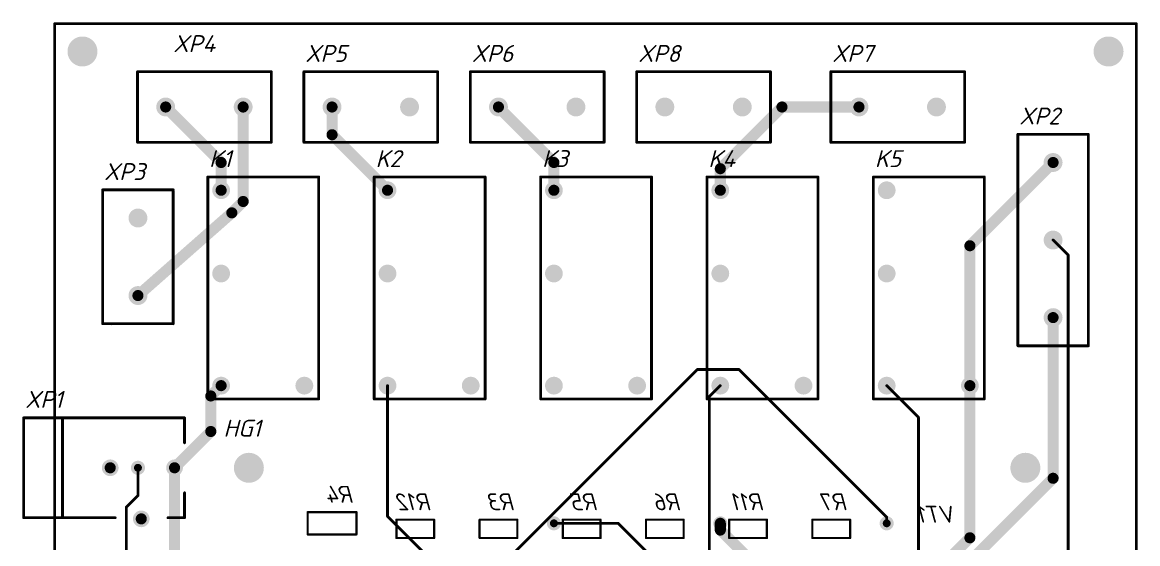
# Model space of a CAD drawing. Header units: millimetres. Extents: x -1529 to 2898, y -1337 to 2183.
# Drawn here: x -1528.5 to -1277.1, y 2065.3 to 2182.7 of the extents above; entities that cross this region are included whole.
import ezdxf

# ---------------------------------------------------------------- set-up
doc = ezdxf.new("R2010")
doc.units = ezdxf.units.MM
for name, color, linetype in [('BottomOverlay', 54, 'Continuous'), ('PadHoleLayer', 156, 'Continuous'), ('TopLayer', 1, 'Continuous'), ('TopOverlay', 2, 'Continuous'), ('ViaHoleLayer', 16, 'Continuous')]:
    doc.layers.add(name, color=color, linetype=linetype)
doc.styles.get("Standard").update_dxf_attribs({"font": 'isocpeui.ttf', "height": 5})
doc.styles.add('стиль1', font='isocpeui.ttf')

msp = doc.modelspace()

# ---------------------------------------------------------------- linework, layer by layer
at = {"layer": 'BottomOverlay', "color": 7, "true_color": 0xffffff, "const_width": 0.5}
for points in [[(-1464.214, 2072.407), (-1453.214, 2072.407)], [(-1464.214, 2067.407), (-1464.214, 2072.407)], [(-1453.214, 2067.407), (-1453.214, 2072.407)], [(-1444.214, 2066.595), (-1444.214, 2070.719)], [(-1444.214, 2070.719), (-1435.714, 2070.719)], [(-1435.714, 2066.595), (-1435.714, 2070.719)], [(-1425.464, 2066.594), (-1425.464, 2070.719)], [(-1425.464, 2070.719), (-1416.964, 2070.719)], [(-1416.964, 2066.594), (-1416.964, 2070.719)], [(-1406.714, 2066.594), (-1406.714, 2070.719)], [(-1406.714, 2070.719), (-1398.214, 2070.719)], [(-1398.214, 2066.594), (-1398.214, 2070.719)], [(-1387.964, 2066.594), (-1387.964, 2070.719)], [(-1387.964, 2070.719), (-1379.464, 2070.719)], [(-1379.464, 2066.594), (-1379.464, 2070.719)], [(-1369.214, 2066.594), (-1369.214, 2070.719)], [(-1369.214, 2070.719), (-1360.714, 2070.719)], [(-1360.714, 2066.594), (-1360.714, 2070.719)], [(-1350.464, 2066.594), (-1350.464, 2070.719)], [(-1350.464, 2070.719), (-1341.964, 2070.719)], [(-1341.964, 2066.594), (-1341.964, 2070.719)], [(-1464.214, 2067.407), (-1453.214, 2067.407)], [(-1444.214, 2066.595), (-1435.714, 2066.595)], [(-1425.464, 2066.594), (-1416.964, 2066.594)], [(-1406.714, 2066.594), (-1398.214, 2066.594)], [(-1387.964, 2066.594), (-1379.464, 2066.594)], [(-1369.214, 2066.594), (-1360.714, 2066.594)], [(-1350.464, 2066.594), (-1341.964, 2066.594)]]:
    msp.add_lwpolyline(points, dxfattribs=at)
at = {"layer": 'BottomOverlay', "color": 7, "true_color": 0xffffff, "const_width": 0.25}
for points in [[(-1464.339, 2072.407, 1), (-1464.089, 2072.407, 1)], [(-1464.339, 2072.407, 1), (-1464.089, 2072.407, 1)], [(-1453.339, 2072.407, 1), (-1453.089, 2072.407, 1)], [(-1453.339, 2072.407, 1), (-1453.089, 2072.407, 1)], [(-1444.339, 2070.719, 1), (-1444.089, 2070.719, 1)], [(-1444.339, 2070.719, 1), (-1444.089, 2070.719, 1)], [(-1435.839, 2070.719, 1), (-1435.589, 2070.719, 1)], [(-1435.839, 2070.719, 1), (-1435.589, 2070.719, 1)], [(-1425.589, 2070.719, 1), (-1425.339, 2070.719, 1)], [(-1425.589, 2070.719, 1), (-1425.339, 2070.719, 1)], [(-1417.089, 2070.719, 1), (-1416.839, 2070.719, 1)], [(-1417.089, 2070.719, 1), (-1416.839, 2070.719, 1)], [(-1406.839, 2070.719, 1), (-1406.589, 2070.719, 1)], [(-1406.839, 2070.719, 1), (-1406.589, 2070.719, 1)], [(-1398.339, 2070.719, 1), (-1398.089, 2070.719, 1)], [(-1398.339, 2070.719, 1), (-1398.089, 2070.719, 1)], [(-1388.089, 2070.719, 1), (-1387.839, 2070.719, 1)], [(-1388.089, 2070.719, 1), (-1387.839, 2070.719, 1)], [(-1379.589, 2070.719, 1), (-1379.339, 2070.719, 1)], [(-1379.589, 2070.719, 1), (-1379.339, 2070.719, 1)], [(-1369.339, 2070.719, 1), (-1369.089, 2070.719, 1)], [(-1369.339, 2070.719, 1), (-1369.089, 2070.719, 1)], [(-1360.839, 2070.719, 1), (-1360.589, 2070.719, 1)], [(-1360.839, 2070.719, 1), (-1360.589, 2070.719, 1)], [(-1350.589, 2070.719, 1), (-1350.339, 2070.719, 1)], [(-1350.589, 2070.719, 1), (-1350.339, 2070.719, 1)], [(-1342.089, 2070.719, 1), (-1341.839, 2070.719, 1)], [(-1342.089, 2070.719, 1), (-1341.839, 2070.719, 1)], [(-1464.339, 2067.407, 1), (-1464.089, 2067.407, 1)], [(-1464.339, 2067.407, 1), (-1464.089, 2067.407, 1)], [(-1453.339, 2067.407, 1), (-1453.089, 2067.407, 1)], [(-1453.339, 2067.407, 1), (-1453.089, 2067.407, 1)], [(-1444.339, 2066.595, 1), (-1444.089, 2066.595, 1)], [(-1444.339, 2066.595, 1), (-1444.089, 2066.595, 1)], [(-1435.839, 2066.595, 1), (-1435.589, 2066.595, 1)], [(-1435.839, 2066.595, 1), (-1435.589, 2066.595, 1)], [(-1425.589, 2066.594, 1), (-1425.339, 2066.594, 1)], [(-1425.589, 2066.594, 1), (-1425.339, 2066.594, 1)], [(-1417.089, 2066.594, 1), (-1416.839, 2066.594, 1)], [(-1417.089, 2066.594, 1), (-1416.839, 2066.594, 1)], [(-1406.839, 2066.594, 1), (-1406.589, 2066.594, 1)], [(-1406.839, 2066.594, 1), (-1406.589, 2066.594, 1)], [(-1398.339, 2066.594, 1), (-1398.089, 2066.594, 1)], [(-1398.339, 2066.594, 1), (-1398.089, 2066.594, 1)], [(-1388.089, 2066.594, 1), (-1387.839, 2066.594, 1)], [(-1388.089, 2066.594, 1), (-1387.839, 2066.594, 1)], [(-1379.589, 2066.594, 1), (-1379.339, 2066.594, 1)], [(-1379.589, 2066.594, 1), (-1379.339, 2066.594, 1)], [(-1369.339, 2066.594, 1), (-1369.089, 2066.594, 1)], [(-1369.339, 2066.594, 1), (-1369.089, 2066.594, 1)], [(-1360.839, 2066.594, 1), (-1360.589, 2066.594, 1)], [(-1360.839, 2066.594, 1), (-1360.589, 2066.594, 1)], [(-1350.589, 2066.594, 1), (-1350.339, 2066.594, 1)], [(-1350.589, 2066.594, 1), (-1350.339, 2066.594, 1)], [(-1342.089, 2066.594, 1), (-1341.839, 2066.594, 1)], [(-1342.089, 2066.594, 1), (-1341.839, 2066.594, 1)]]:
    msp.add_lwpolyline(points, format="xyb", close=True, dxfattribs=at)
at = {"layer": 'PadHoleLayer', "color": 7, "true_color": 0xffffff}
for points, const_width in [([(-1516.651, 2176.157, 1), (-1513.276, 2176.157, 1)], 3.375), ([(-1285.401, 2176.157, 1), (-1282.026, 2176.157, 1)], 3.375), ([(-1497.026, 2163.657, 1), (-1495.401, 2163.657, 1)], 1.625), ([(-1479.564, 2163.657, 1), (-1477.939, 2163.657, 1)], 1.625), ([(-1459.526, 2163.657, 1), (-1457.901, 2163.657, 1)], 1.625), ([(-1442.064, 2163.657, 1), (-1440.439, 2163.657, 1)], 1.625), ([(-1422.026, 2163.657, 1), (-1420.401, 2163.657, 1)], 1.625), ([(-1404.564, 2163.657, 1), (-1402.939, 2163.657, 1)], 1.625), ([(-1384.526, 2163.657, 1), (-1382.901, 2163.657, 1)], 1.625), ([(-1367.064, 2163.657, 1), (-1365.439, 2163.657, 1)], 1.625), ([(-1340.776, 2163.657, 1), (-1339.151, 2163.657, 1)], 1.625), ([(-1323.314, 2163.657, 1), (-1321.689, 2163.657, 1)], 1.625), ([(-1297.026, 2151.157, 1), (-1295.401, 2151.157, 1)], 1.625), ([(-1484.526, 2144.907, 1), (-1482.901, 2144.907, 1)], 1.625), ([(-1447.026, 2144.907, 1), (-1445.401, 2144.907, 1)], 1.625), ([(-1409.526, 2144.907, 1), (-1407.901, 2144.907, 1)], 1.625), ([(-1372.026, 2144.907, 1), (-1370.401, 2144.907, 1)], 1.625), ([(-1334.526, 2144.907, 1), (-1332.901, 2144.907, 1)], 1.625), ([(-1503.276, 2138.657, 1), (-1501.651, 2138.657, 1)], 1.625), ([(-1297.026, 2133.694, 1), (-1295.401, 2133.694, 1)], 1.625), ([(-1484.526, 2126.157, 1), (-1482.901, 2126.157, 1)], 1.625), ([(-1447.026, 2126.157, 1), (-1445.401, 2126.157, 1)], 1.625), ([(-1409.526, 2126.157, 1), (-1407.901, 2126.157, 1)], 1.625), ([(-1372.026, 2126.157, 1), (-1370.401, 2126.157, 1)], 1.625), ([(-1334.526, 2126.157, 1), (-1332.901, 2126.157, 1)], 1.625), ([(-1503.276, 2121.194, 1), (-1501.651, 2121.194, 1)], 1.625), ([(-1297.026, 2116.232, 1), (-1295.401, 2116.232, 1)], 1.625), ([(-1484.526, 2100.907, 1), (-1482.901, 2100.907, 1)], 1.625), ([(-1465.776, 2100.907, 1), (-1464.151, 2100.907, 1)], 1.625), ([(-1447.026, 2100.907, 1), (-1445.401, 2100.907, 1)], 1.625), ([(-1428.276, 2100.907, 1), (-1426.651, 2100.907, 1)], 1.625), ([(-1409.526, 2100.907, 1), (-1407.901, 2100.907, 1)], 1.625), ([(-1390.776, 2100.907, 1), (-1389.151, 2100.907, 1)], 1.625), ([(-1372.026, 2100.907, 1), (-1370.401, 2100.907, 1)], 1.625), ([(-1353.276, 2100.907, 1), (-1351.651, 2100.907, 1)], 1.625), ([(-1334.526, 2100.907, 1), (-1332.901, 2100.907, 1)], 1.625), ([(-1315.776, 2100.907, 1), (-1314.151, 2100.907, 1)], 1.625), ([(-1479.151, 2082.407, 1), (-1475.776, 2082.407, 1)], 3.375), ([(-1304.151, 2082.407, 1), (-1300.776, 2082.407, 1)], 3.375), ([(-1509.339, 2082.407, 1), (-1508.089, 2082.407, 1)], 1.25), ([(-1494.839, 2082.407, 1), (-1493.589, 2082.407, 1)], 1.25), ([(-1502.339, 2070.907, 1), (-1501.089, 2070.907, 1)], 1.25)]:
    msp.add_lwpolyline(points, format="xyb", close=True, dxfattribs=dict(at, const_width=const_width))
at = {"layer": 'TopLayer', "color": 7, "true_color": 0xffffff}
for points, const_width in [([(-1515.964, 2176.157, 1), (-1513.964, 2176.157, 1)], 2), ([(-1284.714, 2176.157, 1), (-1282.714, 2176.157, 1)], 2), ([(-1497.276, 2163.657, 1), (-1495.151, 2163.657, 1)], 2.125), ([(-1496.839, 2163.657, 1), (-1495.589, 2163.657, 1)], 1.25), ([(-1479.814, 2163.657, 1), (-1477.689, 2163.657, 1)], 2.125), ([(-1479.376, 2163.657, 1), (-1478.126, 2163.657, 1)], 1.25), ([(-1459.776, 2163.657, 1), (-1457.651, 2163.657, 1)], 2.125), ([(-1459.339, 2163.657, 1), (-1458.089, 2163.657, 1)], 1.25), ([(-1442.314, 2163.657, 1), (-1440.189, 2163.657, 1)], 2.125), ([(-1422.276, 2163.657, 1), (-1420.151, 2163.657, 1)], 2.125), ([(-1421.839, 2163.657, 1), (-1420.589, 2163.657, 1)], 1.25), ([(-1404.814, 2163.657, 1), (-1402.689, 2163.657, 1)], 2.125), ([(-1384.776, 2163.657, 1), (-1382.651, 2163.657, 1)], 2.125), ([(-1367.314, 2163.657, 1), (-1365.189, 2163.657, 1)], 2.125), ([(-1357.943, 2163.657, 1), (-1356.693, 2163.657, 1)], 1.25), ([(-1357.943, 2163.657, 1), (-1356.693, 2163.657, 1)], 1.25), ([(-1341.026, 2163.657, 1), (-1338.901, 2163.657, 1)], 2.125), ([(-1340.589, 2163.657, 1), (-1339.339, 2163.657, 1)], 1.25), ([(-1323.564, 2163.657, 1), (-1321.439, 2163.657, 1)], 2.125), ([(-1459.339, 2157.407, 1), (-1458.089, 2157.407, 1)], 1.25), ([(-1459.339, 2157.407, 1), (-1458.089, 2157.407, 1)], 1.25), ([(-1484.339, 2151.157, 1), (-1483.089, 2151.157, 1)], 1.25), ([(-1484.339, 2151.157, 1), (-1483.089, 2151.157, 1)], 1.25), ([(-1409.339, 2151.157, 1), (-1408.089, 2151.157, 1)], 1.25), ([(-1409.339, 2151.157, 1), (-1408.089, 2151.157, 1)], 1.25), ([(-1297.276, 2151.157, 1), (-1295.151, 2151.157, 1)], 2.125), ([(-1296.839, 2151.157, 1), (-1295.589, 2151.157, 1)], 1.25), ([(-1371.839, 2149.761, 1), (-1370.589, 2149.761, 1)], 1.25), ([(-1371.839, 2149.761, 1), (-1370.589, 2149.761, 1)], 1.25), ([(-1484.714, 2144.907, 1), (-1482.714, 2144.907, 1)], 2), ([(-1447.214, 2144.907, 1), (-1445.214, 2144.907, 1)], 2), ([(-1409.714, 2144.907, 1), (-1407.714, 2144.907, 1)], 2), ([(-1372.214, 2144.907, 1), (-1370.214, 2144.907, 1)], 2), ([(-1334.714, 2144.907, 1), (-1332.714, 2144.907, 1)], 2), ([(-1484.339, 2144.907, 1), (-1483.089, 2144.907, 1)], 1.25), ([(-1446.839, 2144.907, 1), (-1445.589, 2144.907, 1)], 1.25), ([(-1409.339, 2144.907, 1), (-1408.089, 2144.907, 1)], 1.25), ([(-1371.839, 2144.907, 1), (-1370.589, 2144.907, 1)], 1.25), ([(-1479.376, 2142.377, 1), (-1478.126, 2142.377, 1)], 1.25), ([(-1479.376, 2142.377, 1), (-1478.126, 2142.377, 1)], 1.25), ([(-1503.526, 2138.657, 1), (-1501.401, 2138.657, 1)], 2.125), ([(-1481.93, 2139.823, 1), (-1480.68, 2139.823, 1)], 1.25), ([(-1481.93, 2139.823, 1), (-1480.68, 2139.823, 1)], 1.25), ([(-1297.276, 2133.694, 1), (-1295.151, 2133.694, 1)], 2.125), ([(-1315.589, 2132.407, 1), (-1314.339, 2132.407, 1)], 1.25), ([(-1315.589, 2132.407, 1), (-1314.339, 2132.407, 1)], 1.25), ([(-1296.372, 2133.694, 1), (-1296.055, 2133.694, 1)], 0.318), ([(-1292.968, 2130.29, 1), (-1292.65, 2130.29, 1)], 0.318), ([(-1292.968, 2130.29, 1), (-1292.65, 2130.29, 1)], 0.318), ([(-1484.714, 2126.157, 1), (-1482.714, 2126.157, 1)], 2), ([(-1447.214, 2126.157, 1), (-1445.214, 2126.157, 1)], 2), ([(-1409.714, 2126.157, 1), (-1407.714, 2126.157, 1)], 2), ([(-1372.214, 2126.157, 1), (-1370.214, 2126.157, 1)], 2), ([(-1334.714, 2126.157, 1), (-1332.714, 2126.157, 1)], 2), ([(-1503.526, 2121.194, 1), (-1501.401, 2121.194, 1)], 2.125), ([(-1503.089, 2121.194, 1), (-1501.839, 2121.194, 1)], 1.25), ([(-1297.276, 2116.232, 1), (-1295.151, 2116.232, 1)], 2.125), ([(-1296.839, 2116.232, 1), (-1295.589, 2116.232, 1)], 1.25), ([(-1376.597, 2104.531, 1), (-1376.28, 2104.531, 1)], 0.318), ([(-1376.597, 2104.531, 1), (-1376.28, 2104.531, 1)], 0.318), ([(-1367.136, 2104.531, 1), (-1366.818, 2104.531, 1)], 0.318), ([(-1367.136, 2104.531, 1), (-1366.818, 2104.531, 1)], 0.318), ([(-1484.714, 2100.907, 1), (-1482.714, 2100.907, 1)], 2), ([(-1484.339, 2100.907, 1), (-1483.089, 2100.907, 1)], 1.25), ([(-1465.964, 2100.907, 1), (-1463.964, 2100.907, 1)], 2), ([(-1447.214, 2100.907, 1), (-1445.214, 2100.907, 1)], 2), ([(-1428.464, 2100.907, 1), (-1426.464, 2100.907, 1)], 2), ([(-1409.714, 2100.907, 1), (-1407.714, 2100.907, 1)], 2), ([(-1390.964, 2100.907, 1), (-1388.964, 2100.907, 1)], 2), ([(-1372.214, 2100.907, 1), (-1370.214, 2100.907, 1)], 2), ([(-1353.464, 2100.907, 1), (-1351.464, 2100.907, 1)], 2), ([(-1334.714, 2100.907, 1), (-1332.714, 2100.907, 1)], 2), ([(-1315.964, 2100.907, 1), (-1313.964, 2100.907, 1)], 2), ([(-1315.589, 2100.907, 1), (-1314.339, 2100.907, 1)], 1.25), ([(-1315.589, 2100.907, 1), (-1314.339, 2100.907, 1)], 1.25), ([(-1486.665, 2098.581, 1), (-1485.415, 2098.581, 1)], 1.25), ([(-1486.665, 2098.581, 1), (-1485.415, 2098.581, 1)], 1.25), ([(-1446.372, 2100.907, 1), (-1446.055, 2100.907, 1)], 0.318), ([(-1371.372, 2100.907, 1), (-1371.055, 2100.907, 1)], 0.318), ([(-1333.872, 2100.907, 1), (-1333.555, 2100.907, 1)], 0.318), ([(-1373.867, 2098.412, 1), (-1373.549, 2098.412, 1)], 0.318), ([(-1373.867, 2098.412, 1), (-1373.549, 2098.412, 1)], 0.318), ([(-1326.722, 2093.756, 1), (-1326.404, 2093.756, 1)], 0.318), ([(-1326.722, 2093.756, 1), (-1326.404, 2093.756, 1)], 0.318), ([(-1486.665, 2090.581, 1), (-1485.415, 2090.581, 1)], 1.25), ([(-1486.665, 2090.581, 1), (-1485.415, 2090.581, 1)], 1.25), ([(-1509.651, 2082.407, 1), (-1507.776, 2082.407, 1)], 1.875), ([(-1503.257, 2082.407, 1), (-1501.67, 2082.407, 1)], 1.587), ([(-1495.151, 2082.407, 1), (-1493.276, 2082.407, 1)], 1.875), ([(-1502.622, 2082.407, 1), (-1502.305, 2082.407, 1)], 0.318), ([(-1494.839, 2082.407, 1), (-1493.589, 2082.407, 1)], 1.25), ([(-1494.839, 2082.407, 1), (-1493.589, 2082.407, 1)], 1.25), ([(-1296.839, 2080.044, 1), (-1295.589, 2080.044, 1)], 1.25), ([(-1296.839, 2080.044, 1), (-1295.589, 2080.044, 1)], 1.25), ([(-1502.622, 2076.169, 1), (-1502.305, 2076.169, 1)], 0.318), ([(-1502.622, 2076.169, 1), (-1502.305, 2076.169, 1)], 0.318), ([(-1505.248, 2073.543, 1), (-1504.931, 2073.543, 1)], 0.318), ([(-1505.248, 2073.543, 1), (-1504.931, 2073.543, 1)], 0.318), ([(-1502.651, 2070.907, 1), (-1500.776, 2070.907, 1)], 1.875), ([(-1446.372, 2071.499, 1), (-1446.055, 2071.499, 1)], 0.318), ([(-1446.372, 2071.499, 1), (-1446.055, 2071.499, 1)], 0.318), ([(-1409.507, 2069.907, 1), (-1407.92, 2069.907, 1)], 1.587), ([(-1372.007, 2069.907, 1), (-1370.42, 2069.907, 1)], 1.587), ([(-1334.507, 2069.907, 1), (-1332.92, 2069.907, 1)], 1.587), ([(-1333.872, 2071.267, 1), (-1333.555, 2071.267, 1)], 0.318), ([(-1333.872, 2071.267, 1), (-1333.555, 2071.267, 1)], 0.318), ([(-1408.872, 2069.907, 1), (-1408.555, 2069.907, 1)], 0.318), ([(-1394.424, 2069.907, 1), (-1394.107, 2069.907, 1)], 0.318), ([(-1394.424, 2069.907, 1), (-1394.107, 2069.907, 1)], 0.318), ([(-1371.839, 2069.907, 1), (-1370.589, 2069.907, 1)], 1.25), ([(-1371.839, 2068.381, 1), (-1370.589, 2068.381, 1)], 1.25), ([(-1371.839, 2068.381, 1), (-1370.589, 2068.381, 1)], 1.25), ([(-1333.872, 2069.907, 1), (-1333.555, 2069.907, 1)], 0.318), ([(-1315.589, 2066.644, 1), (-1314.339, 2066.644, 1)], 1.25), ([(-1315.589, 2066.644, 1), (-1314.339, 2066.644, 1)], 1.25)]:
    msp.add_lwpolyline(points, format="xyb", close=True, dxfattribs=dict(at, const_width=const_width))
for points, const_width in [([(-1496.214, 2163.657), (-1483.714, 2151.157)], 2.5), ([(-1478.751, 2142.377), (-1478.751, 2163.657)], 2.5), ([(-1458.714, 2157.407), (-1458.714, 2163.657)], 2.5), ([(-1421.214, 2163.657), (-1408.714, 2151.157)], 2.5), ([(-1371.214, 2149.761), (-1357.318, 2163.657)], 2.5), ([(-1357.318, 2163.657), (-1339.964, 2163.657)], 2.5), ([(-1458.714, 2157.407), (-1446.214, 2144.907)], 2.5), ([(-1483.714, 2144.907), (-1483.714, 2151.157)], 2.5), ([(-1408.714, 2144.907), (-1408.714, 2151.157)], 2.5), ([(-1314.964, 2132.407), (-1296.214, 2151.157)], 2.5), ([(-1371.214, 2144.907), (-1371.214, 2149.761)], 2.5), ([(-1481.305, 2139.823), (-1478.751, 2142.377)], 2.5), ([(-1502.464, 2121.194), (-1481.305, 2139.823)], 2.5), ([(-1314.964, 2100.907), (-1314.964, 2132.407)], 2.5), ([(-1296.214, 2133.694), (-1292.809, 2130.29)], 0.635), ([(-1292.809, 1994.358), (-1292.809, 2130.29)], 0.635), ([(-1296.214, 2080.044), (-1296.214, 2116.232)], 2.5), ([(-1423.563, 2057.407), (-1376.439, 2104.531)], 0.635), ([(-1376.439, 2104.531), (-1366.977, 2104.531)], 0.635), ([(-1366.977, 2104.531), (-1333.714, 2071.267)], 0.635), ([(-1486.04, 2098.581), (-1483.714, 2100.907)], 2.5), ([(-1314.964, 2066.644), (-1314.964, 2100.907)], 2.5), ([(-1486.04, 2090.581), (-1486.04, 2098.581)], 2.5), ([(-1446.214, 2071.499), (-1446.214, 2100.907)], 0.635), ([(-1373.708, 2098.412), (-1371.214, 2100.907)], 0.635), ([(-1333.714, 2100.907), (-1326.563, 2093.756)], 0.635), ([(-1373.708, 2031.202), (-1373.708, 2098.412)], 0.635), ([(-1326.563, 2062.459), (-1326.563, 2093.756)], 0.635), ([(-1494.214, 2082.407), (-1486.04, 2090.581)], 2.5), ([(-1502.464, 2076.169), (-1502.464, 2082.407)], 0.635), ([(-1494.214, 2053.157), (-1494.214, 2082.407)], 2.5), ([(-1320.606, 2055.652), (-1296.214, 2080.044)], 2.5), ([(-1505.09, 2073.543), (-1502.464, 2076.169)], 0.635), ([(-1505.09, 1953.783), (-1505.09, 2073.543)], 0.635), ([(-1446.214, 2071.499), (-1427.493, 2052.778)], 0.635), ([(-1333.714, 2069.907), (-1333.714, 2071.267)], 0.635), ([(-1408.714, 2069.907), (-1394.266, 2069.907)], 0.635), ([(-1394.266, 2069.907), (-1381.836, 2057.477)], 0.635), ([(-1371.214, 2068.381), (-1371.214, 2069.907)], 2.5), ([(-1371.214, 2068.381), (-1329.639, 2026.807)], 2.5), ([(-1324.201, 2057.407), (-1314.964, 2066.644)], 2.5)]:
    msp.add_lwpolyline(points, dxfattribs=dict(at, const_width=const_width))
at = {"layer": 'TopOverlay', "color": 7, "true_color": 0xffffff}
for points, const_width in [([(-1521.214, 2182.407), (-1277.464, 2182.407)], 0.635), ([(-1521.214, 1894.907), (-1521.214, 2182.407)], 0.635), ([(-1277.464, 1894.907), (-1277.464, 2182.407)], 0.635), ([(-1502.564, 2169.689), (-1502.564, 2171.594)], 0.635), ([(-1502.564, 2171.594), (-1495.182, 2171.594)], 0.635), ([(-1502.564, 2155.719), (-1502.564, 2169.689)], 0.635), ([(-1495.182, 2171.594), (-1480.101, 2171.594)], 0.635), ([(-1480.101, 2171.594), (-1472.56, 2171.594)], 0.635), ([(-1472.401, 2163.657), (-1472.401, 2171.594)], 0.635), ([(-1465.064, 2169.689), (-1465.064, 2171.594)], 0.635), ([(-1465.064, 2171.594), (-1457.682, 2171.594)], 0.635), ([(-1465.064, 2155.719), (-1465.064, 2169.689)], 0.635), ([(-1457.682, 2171.594), (-1442.601, 2171.594)], 0.635), ([(-1442.601, 2171.594), (-1435.06, 2171.594)], 0.635), ([(-1434.901, 2163.657), (-1434.901, 2171.594)], 0.635), ([(-1427.564, 2169.689), (-1427.564, 2171.594)], 0.635), ([(-1427.564, 2171.594), (-1420.182, 2171.594)], 0.635), ([(-1427.564, 2155.719), (-1427.564, 2169.689)], 0.635), ([(-1420.182, 2171.594), (-1405.101, 2171.594)], 0.635), ([(-1405.101, 2171.594), (-1397.56, 2171.594)], 0.635), ([(-1397.401, 2163.657), (-1397.401, 2171.594)], 0.635), ([(-1390.064, 2169.689), (-1390.064, 2171.594)], 0.635), ([(-1390.064, 2171.594), (-1382.682, 2171.594)], 0.635), ([(-1390.064, 2155.719), (-1390.064, 2169.689)], 0.635), ([(-1382.682, 2171.594), (-1367.601, 2171.594)], 0.635), ([(-1367.601, 2171.594), (-1360.06, 2171.594)], 0.635), ([(-1359.901, 2163.657), (-1359.901, 2171.594)], 0.635), ([(-1346.314, 2169.689), (-1346.314, 2171.594)], 0.635), ([(-1346.314, 2171.594), (-1338.932, 2171.594)], 0.635), ([(-1346.314, 2155.719), (-1346.314, 2169.689)], 0.635), ([(-1338.932, 2171.594), (-1323.851, 2171.594)], 0.635), ([(-1323.851, 2171.594), (-1316.31, 2171.594)], 0.635), ([(-1316.151, 2163.657), (-1316.151, 2171.594)], 0.635), ([(-1472.401, 2155.719), (-1472.401, 2163.657)], 0.635), ([(-1434.901, 2155.719), (-1434.901, 2163.657)], 0.635), ([(-1397.401, 2155.719), (-1397.401, 2163.657)], 0.635), ([(-1359.901, 2155.719), (-1359.901, 2163.657)], 0.635), ([(-1316.151, 2155.719), (-1316.151, 2163.657)], 0.635), ([(-1304.151, 2132.345), (-1304.151, 2157.507)], 0.635), ([(-1304.151, 2157.507), (-1288.276, 2157.507)], 0.635), ([(-1288.276, 2132.186), (-1288.276, 2157.507)], 0.635), ([(-1502.564, 2155.719), (-1495.341, 2155.719)], 0.635), ([(-1495.341, 2155.719), (-1480.259, 2155.719)], 0.635), ([(-1480.259, 2155.719), (-1472.719, 2155.719)], 0.635), ([(-1465.064, 2155.719), (-1457.841, 2155.719)], 0.635), ([(-1457.841, 2155.719), (-1442.759, 2155.719)], 0.635), ([(-1442.759, 2155.719), (-1435.219, 2155.719)], 0.635), ([(-1427.564, 2155.719), (-1420.341, 2155.719)], 0.635), ([(-1420.341, 2155.719), (-1405.259, 2155.719)], 0.635), ([(-1405.259, 2155.719), (-1397.719, 2155.719)], 0.635), ([(-1390.064, 2155.719), (-1382.841, 2155.719)], 0.635), ([(-1382.841, 2155.719), (-1367.759, 2155.719)], 0.635), ([(-1367.759, 2155.719), (-1360.219, 2155.719)], 0.635), ([(-1346.314, 2155.719), (-1339.091, 2155.719)], 0.635), ([(-1339.091, 2155.719), (-1324.009, 2155.719)], 0.635), ([(-1324.009, 2155.719), (-1316.469, 2155.719)], 0.635), ([(-1486.714, 2097.907), (-1486.714, 2147.907)], 0.635), ([(-1486.714, 2147.907), (-1461.714, 2147.907)], 0.635), ([(-1461.714, 2097.907), (-1461.714, 2147.907)], 0.635), ([(-1449.214, 2097.907), (-1449.214, 2147.907)], 0.635), ([(-1449.214, 2147.907), (-1424.214, 2147.907)], 0.635), ([(-1424.214, 2097.907), (-1424.214, 2147.907)], 0.635), ([(-1411.714, 2097.907), (-1411.714, 2147.907)], 0.635), ([(-1411.714, 2147.907), (-1386.714, 2147.907)], 0.635), ([(-1386.714, 2097.907), (-1386.714, 2147.907)], 0.635), ([(-1374.214, 2097.907), (-1374.214, 2147.907)], 0.635), ([(-1374.214, 2147.907), (-1349.214, 2147.907)], 0.635), ([(-1349.214, 2097.907), (-1349.214, 2147.907)], 0.635), ([(-1336.714, 2097.907), (-1336.714, 2147.907)], 0.635), ([(-1336.714, 2147.907), (-1311.714, 2147.907)], 0.635), ([(-1311.714, 2097.907), (-1311.714, 2147.907)], 0.635), ([(-1510.401, 2145.007), (-1502.464, 2145.007)], 0.635), ([(-1510.401, 2137.308), (-1510.401, 2144.848)], 0.635), ([(-1502.464, 2145.007), (-1494.526, 2145.007)], 0.635), ([(-1494.526, 2137.149), (-1494.526, 2144.689)], 0.635), ([(-1510.401, 2122.226), (-1510.401, 2137.308)], 0.635), ([(-1494.526, 2122.068), (-1494.526, 2137.149)], 0.635), ([(-1304.151, 2117.264), (-1304.151, 2132.345)], 0.635), ([(-1288.276, 2117.105), (-1288.276, 2132.186)], 0.635), ([(-1510.401, 2114.844), (-1510.401, 2122.226)], 0.635), ([(-1494.526, 2114.844), (-1494.526, 2122.068)], 0.635), ([(-1304.151, 2109.882), (-1304.151, 2117.264)], 0.635), ([(-1288.276, 2109.882), (-1288.276, 2117.105)], 0.635), ([(-1510.401, 2114.844), (-1508.496, 2114.844)], 0.635), ([(-1508.496, 2114.844), (-1494.526, 2114.844)], 0.635), ([(-1304.151, 2109.882), (-1302.246, 2109.882)], 0.635), ([(-1302.246, 2109.882), (-1288.276, 2109.882)], 0.635), ([(-1486.714, 2097.907), (-1461.714, 2097.907)], 0.635), ([(-1449.214, 2097.907), (-1424.214, 2097.907)], 0.635), ([(-1411.714, 2097.907), (-1386.714, 2097.907)], 0.635), ([(-1374.214, 2097.907), (-1349.214, 2097.907)], 0.635), ([(-1336.714, 2097.907), (-1311.714, 2097.907)], 0.635), ([(-1528.214, 2071.157), (-1528.214, 2093.657)], 0.625), ([(-1528.214, 2093.657), (-1491.964, 2093.657)], 0.625), ([(-1519.464, 2071.157), (-1519.464, 2093.657)], 0.625), ([(-1491.964, 2088.032), (-1491.964, 2093.657)], 0.625), ([(-1491.964, 2071.157), (-1491.964, 2076.782)], 0.625), ([(-1528.214, 2071.157), (-1507.589, 2071.157)], 0.625), ([(-1495.714, 2071.157), (-1491.964, 2071.157)], 0.625)]:
    msp.add_lwpolyline(points, dxfattribs=dict(at, const_width=const_width))
for points, const_width in [([(-1521.372, 2182.407, 1), (-1521.055, 2182.407, 1)], 0.318), ([(-1521.372, 2182.407, 1), (-1521.055, 2182.407, 1)], 0.318), ([(-1277.622, 2182.407, 1), (-1277.305, 2182.407, 1)], 0.318), ([(-1277.622, 2182.407, 1), (-1277.305, 2182.407, 1)], 0.318), ([(-1502.722, 2171.594, 1), (-1502.405, 2171.594, 1)], 0.318), ([(-1502.722, 2171.594, 1), (-1502.405, 2171.594, 1)], 0.318), ([(-1502.722, 2169.689, 1), (-1502.405, 2169.689, 1)], 0.318), ([(-1502.722, 2169.689, 1), (-1502.405, 2169.689, 1)], 0.318), ([(-1495.341, 2171.594, 1), (-1495.023, 2171.594, 1)], 0.318), ([(-1495.341, 2171.594, 1), (-1495.023, 2171.594, 1)], 0.318), ([(-1480.259, 2171.594, 1), (-1479.942, 2171.594, 1)], 0.318), ([(-1480.259, 2171.594, 1), (-1479.942, 2171.594, 1)], 0.318), ([(-1472.719, 2171.594, 1), (-1472.401, 2171.594, 1)], 0.318), ([(-1472.56, 2171.594, 1), (-1472.242, 2171.594, 1)], 0.318), ([(-1465.222, 2171.594, 1), (-1464.905, 2171.594, 1)], 0.318), ([(-1465.222, 2171.594, 1), (-1464.905, 2171.594, 1)], 0.318), ([(-1465.222, 2169.689, 1), (-1464.905, 2169.689, 1)], 0.318), ([(-1465.222, 2169.689, 1), (-1464.905, 2169.689, 1)], 0.318), ([(-1457.841, 2171.594, 1), (-1457.523, 2171.594, 1)], 0.318), ([(-1457.841, 2171.594, 1), (-1457.523, 2171.594, 1)], 0.318), ([(-1442.759, 2171.594, 1), (-1442.442, 2171.594, 1)], 0.318), ([(-1442.759, 2171.594, 1), (-1442.442, 2171.594, 1)], 0.318), ([(-1435.219, 2171.594, 1), (-1434.901, 2171.594, 1)], 0.318), ([(-1435.06, 2171.594, 1), (-1434.742, 2171.594, 1)], 0.318), ([(-1427.722, 2171.594, 1), (-1427.405, 2171.594, 1)], 0.318), ([(-1427.722, 2171.594, 1), (-1427.405, 2171.594, 1)], 0.318), ([(-1427.722, 2169.689, 1), (-1427.405, 2169.689, 1)], 0.318), ([(-1427.722, 2169.689, 1), (-1427.405, 2169.689, 1)], 0.318), ([(-1420.341, 2171.594, 1), (-1420.023, 2171.594, 1)], 0.318), ([(-1420.341, 2171.594, 1), (-1420.023, 2171.594, 1)], 0.318), ([(-1405.259, 2171.594, 1), (-1404.942, 2171.594, 1)], 0.318), ([(-1405.259, 2171.594, 1), (-1404.942, 2171.594, 1)], 0.318), ([(-1397.719, 2171.594, 1), (-1397.401, 2171.594, 1)], 0.318), ([(-1397.56, 2171.594, 1), (-1397.242, 2171.594, 1)], 0.318), ([(-1390.222, 2171.594, 1), (-1389.905, 2171.594, 1)], 0.318), ([(-1390.222, 2171.594, 1), (-1389.905, 2171.594, 1)], 0.318), ([(-1390.222, 2169.689, 1), (-1389.905, 2169.689, 1)], 0.318), ([(-1390.222, 2169.689, 1), (-1389.905, 2169.689, 1)], 0.318), ([(-1382.841, 2171.594, 1), (-1382.523, 2171.594, 1)], 0.318), ([(-1382.841, 2171.594, 1), (-1382.523, 2171.594, 1)], 0.318), ([(-1367.759, 2171.594, 1), (-1367.442, 2171.594, 1)], 0.318), ([(-1367.759, 2171.594, 1), (-1367.442, 2171.594, 1)], 0.318), ([(-1360.219, 2171.594, 1), (-1359.901, 2171.594, 1)], 0.318), ([(-1360.06, 2171.594, 1), (-1359.742, 2171.594, 1)], 0.318), ([(-1346.472, 2171.594, 1), (-1346.155, 2171.594, 1)], 0.318), ([(-1346.472, 2171.594, 1), (-1346.155, 2171.594, 1)], 0.318), ([(-1346.472, 2169.689, 1), (-1346.155, 2169.689, 1)], 0.318), ([(-1346.472, 2169.689, 1), (-1346.155, 2169.689, 1)], 0.318), ([(-1339.091, 2171.594, 1), (-1338.773, 2171.594, 1)], 0.318), ([(-1339.091, 2171.594, 1), (-1338.773, 2171.594, 1)], 0.318), ([(-1324.009, 2171.594, 1), (-1323.692, 2171.594, 1)], 0.318), ([(-1324.009, 2171.594, 1), (-1323.692, 2171.594, 1)], 0.318), ([(-1316.469, 2171.594, 1), (-1316.151, 2171.594, 1)], 0.318), ([(-1316.31, 2171.594, 1), (-1315.992, 2171.594, 1)], 0.318), ([(-1472.56, 2163.657, 1), (-1472.242, 2163.657, 1)], 0.318), ([(-1472.56, 2163.657, 1), (-1472.242, 2163.657, 1)], 0.318), ([(-1435.06, 2163.657, 1), (-1434.742, 2163.657, 1)], 0.318), ([(-1435.06, 2163.657, 1), (-1434.742, 2163.657, 1)], 0.318), ([(-1397.56, 2163.657, 1), (-1397.242, 2163.657, 1)], 0.318), ([(-1397.56, 2163.657, 1), (-1397.242, 2163.657, 1)], 0.318), ([(-1360.06, 2163.657, 1), (-1359.742, 2163.657, 1)], 0.318), ([(-1360.06, 2163.657, 1), (-1359.742, 2163.657, 1)], 0.318), ([(-1316.31, 2163.657, 1), (-1315.992, 2163.657, 1)], 0.318), ([(-1316.31, 2163.657, 1), (-1315.992, 2163.657, 1)], 0.318), ([(-1304.31, 2157.507, 1), (-1303.992, 2157.507, 1)], 0.318), ([(-1304.31, 2157.507, 1), (-1303.992, 2157.507, 1)], 0.318), ([(-1288.435, 2157.507, 1), (-1288.117, 2157.507, 1)], 0.318), ([(-1288.435, 2157.507, 1), (-1288.117, 2157.507, 1)], 0.318), ([(-1502.722, 2155.719, 1), (-1502.405, 2155.719, 1)], 0.318), ([(-1502.722, 2155.719, 1), (-1502.405, 2155.719, 1)], 0.318), ([(-1495.499, 2155.719, 1), (-1495.182, 2155.719, 1)], 0.318), ([(-1495.499, 2155.719, 1), (-1495.182, 2155.719, 1)], 0.318), ([(-1480.418, 2155.719, 1), (-1480.101, 2155.719, 1)], 0.318), ([(-1480.418, 2155.719, 1), (-1480.101, 2155.719, 1)], 0.318), ([(-1472.877, 2155.719, 1), (-1472.56, 2155.719, 1)], 0.318), ([(-1472.56, 2155.719, 1), (-1472.242, 2155.719, 1)], 0.318), ([(-1465.222, 2155.719, 1), (-1464.905, 2155.719, 1)], 0.318), ([(-1465.222, 2155.719, 1), (-1464.905, 2155.719, 1)], 0.318), ([(-1457.999, 2155.719, 1), (-1457.682, 2155.719, 1)], 0.318), ([(-1457.999, 2155.719, 1), (-1457.682, 2155.719, 1)], 0.318), ([(-1442.918, 2155.719, 1), (-1442.601, 2155.719, 1)], 0.318), ([(-1442.918, 2155.719, 1), (-1442.601, 2155.719, 1)], 0.318), ([(-1435.377, 2155.719, 1), (-1435.06, 2155.719, 1)], 0.318), ([(-1435.06, 2155.719, 1), (-1434.742, 2155.719, 1)], 0.318), ([(-1427.722, 2155.719, 1), (-1427.405, 2155.719, 1)], 0.318), ([(-1427.722, 2155.719, 1), (-1427.405, 2155.719, 1)], 0.318), ([(-1420.499, 2155.719, 1), (-1420.182, 2155.719, 1)], 0.318), ([(-1420.499, 2155.719, 1), (-1420.182, 2155.719, 1)], 0.318), ([(-1405.418, 2155.719, 1), (-1405.101, 2155.719, 1)], 0.318), ([(-1405.418, 2155.719, 1), (-1405.101, 2155.719, 1)], 0.318), ([(-1397.877, 2155.719, 1), (-1397.56, 2155.719, 1)], 0.318), ([(-1397.56, 2155.719, 1), (-1397.242, 2155.719, 1)], 0.318), ([(-1390.222, 2155.719, 1), (-1389.905, 2155.719, 1)], 0.318), ([(-1390.222, 2155.719, 1), (-1389.905, 2155.719, 1)], 0.318), ([(-1382.999, 2155.719, 1), (-1382.682, 2155.719, 1)], 0.318), ([(-1382.999, 2155.719, 1), (-1382.682, 2155.719, 1)], 0.318), ([(-1367.918, 2155.719, 1), (-1367.601, 2155.719, 1)], 0.318), ([(-1367.918, 2155.719, 1), (-1367.601, 2155.719, 1)], 0.318), ([(-1360.377, 2155.719, 1), (-1360.06, 2155.719, 1)], 0.318), ([(-1360.06, 2155.719, 1), (-1359.742, 2155.719, 1)], 0.318), ([(-1346.472, 2155.719, 1), (-1346.155, 2155.719, 1)], 0.318), ([(-1346.472, 2155.719, 1), (-1346.155, 2155.719, 1)], 0.318), ([(-1339.249, 2155.719, 1), (-1338.932, 2155.719, 1)], 0.318), ([(-1339.249, 2155.719, 1), (-1338.932, 2155.719, 1)], 0.318), ([(-1324.168, 2155.719, 1), (-1323.851, 2155.719, 1)], 0.318), ([(-1324.168, 2155.719, 1), (-1323.851, 2155.719, 1)], 0.318), ([(-1316.627, 2155.719, 1), (-1316.31, 2155.719, 1)], 0.318), ([(-1316.31, 2155.719, 1), (-1315.992, 2155.719, 1)], 0.318), ([(-1486.872, 2147.907, 1), (-1486.555, 2147.907, 1)], 0.318), ([(-1486.872, 2147.907, 1), (-1486.555, 2147.907, 1)], 0.318), ([(-1461.872, 2147.907, 1), (-1461.555, 2147.907, 1)], 0.318), ([(-1461.872, 2147.907, 1), (-1461.555, 2147.907, 1)], 0.318), ([(-1449.372, 2147.907, 1), (-1449.055, 2147.907, 1)], 0.318), ([(-1449.372, 2147.907, 1), (-1449.055, 2147.907, 1)], 0.318), ([(-1424.372, 2147.907, 1), (-1424.055, 2147.907, 1)], 0.318), ([(-1424.372, 2147.907, 1), (-1424.055, 2147.907, 1)], 0.318), ([(-1411.872, 2147.907, 1), (-1411.555, 2147.907, 1)], 0.318), ([(-1411.872, 2147.907, 1), (-1411.555, 2147.907, 1)], 0.318), ([(-1386.873, 2147.907, 1), (-1386.555, 2147.907, 1)], 0.318), ([(-1386.873, 2147.907, 1), (-1386.555, 2147.907, 1)], 0.318), ([(-1374.372, 2147.907, 1), (-1374.055, 2147.907, 1)], 0.318), ([(-1374.372, 2147.907, 1), (-1374.055, 2147.907, 1)], 0.318), ([(-1349.372, 2147.907, 1), (-1349.055, 2147.907, 1)], 0.318), ([(-1349.372, 2147.907, 1), (-1349.055, 2147.907, 1)], 0.318), ([(-1336.872, 2147.907, 1), (-1336.555, 2147.907, 1)], 0.318), ([(-1336.872, 2147.907, 1), (-1336.555, 2147.907, 1)], 0.318), ([(-1311.873, 2147.907, 1), (-1311.555, 2147.907, 1)], 0.318), ([(-1311.873, 2147.907, 1), (-1311.555, 2147.907, 1)], 0.318), ([(-1510.56, 2145.007, 1), (-1510.242, 2145.007, 1)], 0.318), ([(-1510.56, 2144.848, 1), (-1510.242, 2144.848, 1)], 0.318), ([(-1502.622, 2145.007, 1), (-1502.305, 2145.007, 1)], 0.318), ([(-1502.622, 2145.007, 1), (-1502.305, 2145.007, 1)], 0.318), ([(-1494.685, 2145.007, 1), (-1494.367, 2145.007, 1)], 0.318), ([(-1494.685, 2144.689, 1), (-1494.367, 2144.689, 1)], 0.318), ([(-1510.56, 2137.308, 1), (-1510.242, 2137.308, 1)], 0.318), ([(-1510.56, 2137.308, 1), (-1510.242, 2137.308, 1)], 0.318), ([(-1494.685, 2137.149, 1), (-1494.367, 2137.149, 1)], 0.318), ([(-1494.685, 2137.149, 1), (-1494.367, 2137.149, 1)], 0.318), ([(-1304.31, 2132.345, 1), (-1303.992, 2132.345, 1)], 0.318), ([(-1304.31, 2132.345, 1), (-1303.992, 2132.345, 1)], 0.318), ([(-1288.435, 2132.186, 1), (-1288.117, 2132.186, 1)], 0.318), ([(-1288.435, 2132.186, 1), (-1288.117, 2132.186, 1)], 0.318), ([(-1510.56, 2122.226, 1), (-1510.242, 2122.226, 1)], 0.318), ([(-1510.56, 2122.226, 1), (-1510.242, 2122.226, 1)], 0.318), ([(-1494.685, 2122.068, 1), (-1494.367, 2122.068, 1)], 0.318), ([(-1494.685, 2122.068, 1), (-1494.367, 2122.068, 1)], 0.318), ([(-1304.31, 2117.264, 1), (-1303.992, 2117.264, 1)], 0.318), ([(-1304.31, 2117.264, 1), (-1303.992, 2117.264, 1)], 0.318), ([(-1288.435, 2117.105, 1), (-1288.117, 2117.105, 1)], 0.318), ([(-1288.435, 2117.105, 1), (-1288.117, 2117.105, 1)], 0.318), ([(-1510.56, 2114.844, 1), (-1510.242, 2114.844, 1)], 0.318), ([(-1510.56, 2114.844, 1), (-1510.242, 2114.844, 1)], 0.318), ([(-1508.655, 2114.844, 1), (-1508.337, 2114.844, 1)], 0.318), ([(-1508.655, 2114.844, 1), (-1508.337, 2114.844, 1)], 0.318), ([(-1494.685, 2114.844, 1), (-1494.367, 2114.844, 1)], 0.318), ([(-1494.685, 2114.844, 1), (-1494.367, 2114.844, 1)], 0.318), ([(-1304.31, 2109.882, 1), (-1303.992, 2109.882, 1)], 0.318), ([(-1304.31, 2109.882, 1), (-1303.992, 2109.882, 1)], 0.318), ([(-1302.405, 2109.882, 1), (-1302.087, 2109.882, 1)], 0.318), ([(-1302.405, 2109.882, 1), (-1302.087, 2109.882, 1)], 0.318), ([(-1288.435, 2109.882, 1), (-1288.117, 2109.882, 1)], 0.318), ([(-1288.435, 2109.882, 1), (-1288.117, 2109.882, 1)], 0.318), ([(-1486.872, 2097.907, 1), (-1486.555, 2097.907, 1)], 0.318), ([(-1486.872, 2097.907, 1), (-1486.555, 2097.907, 1)], 0.318), ([(-1461.872, 2097.907, 1), (-1461.555, 2097.907, 1)], 0.318), ([(-1461.872, 2097.907, 1), (-1461.555, 2097.907, 1)], 0.318), ([(-1449.372, 2097.907, 1), (-1449.055, 2097.907, 1)], 0.318), ([(-1449.372, 2097.907, 1), (-1449.055, 2097.907, 1)], 0.318), ([(-1424.372, 2097.907, 1), (-1424.055, 2097.907, 1)], 0.318), ([(-1424.372, 2097.907, 1), (-1424.055, 2097.907, 1)], 0.318), ([(-1411.872, 2097.907, 1), (-1411.555, 2097.907, 1)], 0.318), ([(-1411.872, 2097.907, 1), (-1411.555, 2097.907, 1)], 0.318), ([(-1386.873, 2097.907, 1), (-1386.555, 2097.907, 1)], 0.318), ([(-1386.873, 2097.907, 1), (-1386.555, 2097.907, 1)], 0.318), ([(-1374.372, 2097.907, 1), (-1374.055, 2097.907, 1)], 0.318), ([(-1374.372, 2097.907, 1), (-1374.055, 2097.907, 1)], 0.318), ([(-1349.372, 2097.907, 1), (-1349.055, 2097.907, 1)], 0.318), ([(-1349.372, 2097.907, 1), (-1349.055, 2097.907, 1)], 0.318), ([(-1336.872, 2097.907, 1), (-1336.555, 2097.907, 1)], 0.318), ([(-1336.872, 2097.907, 1), (-1336.555, 2097.907, 1)], 0.318), ([(-1311.873, 2097.907, 1), (-1311.555, 2097.907, 1)], 0.318), ([(-1311.873, 2097.907, 1), (-1311.555, 2097.907, 1)], 0.318), ([(-1528.37, 2093.657, 1), (-1528.057, 2093.657, 1)], 0.312), ([(-1528.37, 2093.657, 1), (-1528.057, 2093.657, 1)], 0.312), ([(-1519.62, 2093.657, 1), (-1519.307, 2093.657, 1)], 0.312), ([(-1492.12, 2093.657, 1), (-1491.807, 2093.657, 1)], 0.312), ([(-1492.12, 2093.657, 1), (-1491.807, 2093.657, 1)], 0.312), ([(-1492.12, 2088.032, 1), (-1491.807, 2088.032, 1)], 0.312), ([(-1492.12, 2076.782, 1), (-1491.807, 2076.782, 1)], 0.312), ([(-1528.37, 2071.157, 1), (-1528.057, 2071.157, 1)], 0.312), ([(-1528.37, 2071.157, 1), (-1528.057, 2071.157, 1)], 0.312), ([(-1519.62, 2071.157, 1), (-1519.307, 2071.157, 1)], 0.312), ([(-1507.745, 2071.157, 1), (-1507.432, 2071.157, 1)], 0.312), ([(-1495.87, 2071.157, 1), (-1495.557, 2071.157, 1)], 0.312), ([(-1492.12, 2071.157, 1), (-1491.807, 2071.157, 1)], 0.312), ([(-1492.12, 2071.157, 1), (-1491.807, 2071.157, 1)], 0.312)]:
    msp.add_lwpolyline(points, format="xyb", close=True, dxfattribs=dict(at, const_width=const_width))
at = {"layer": 'ViaHoleLayer', "color": 7, "true_color": 0xffffff, "const_width": 0.889}
for points in [[(-1502.908, 2082.407, 1), (-1502.019, 2082.407, 1)], [(-1409.158, 2069.907, 1), (-1408.269, 2069.907, 1)], [(-1371.658, 2069.907, 1), (-1370.769, 2069.907, 1)], [(-1334.158, 2069.907, 1), (-1333.269, 2069.907, 1)]]:
    msp.add_lwpolyline(points, format="xyb", close=True, dxfattribs=at)

# ---------------------------------------------------------------- texts
at = {"layer": 'BottomOverlay', "color": 7, "true_color": 0xffffff, "text_generation_flag": 2}
for s, p in [('R4', (-1453.63, 2074.539)), ('R12', (-1436.113, 2072.844)), ('R3', (-1417.317, 2072.844)), ('R5', (-1398.585, 2072.844)), ('R6', (-1379.852, 2072.844)), ('R11', (-1361.12, 2072.844)), ('R7', (-1342.324, 2072.844)), ('VT1', (-1317.828, 2070.05))]:
    msp.add_text(s, height=3.81, dxfattribs=at).set_placement(p)
at = {"layer": 'TopOverlay', "color": 7, "true_color": 0xffffff, "style": 'стиль1'}
for s, p in [('XP4', (-1494.495, 2176.026)), ('XP5', (-1464.767, 2173.809)), ('XP6', (-1427.239, 2173.809)), ('XP8', (-1389.728, 2173.809)), ('XP7', (-1346.022, 2173.809)), ('XP2', (-1303.858, 2159.712)), ('K1', (-1486.425, 2150.124)), ('K2', (-1448.896, 2150.124)), ('K3', (-1411.368, 2150.124)), ('K4', (-1373.903, 2150.124)), ('K5', (-1336.374, 2150.124)), ('XP3', (-1510.106, 2147.203)), ('XP1', (-1527.911, 2095.898)), ('HG1', (-1483.182, 2089.418))]:
    msp.add_text(s, height=3.81, dxfattribs=at).set_placement(p)

doc.saveas('drawing.dxf')
